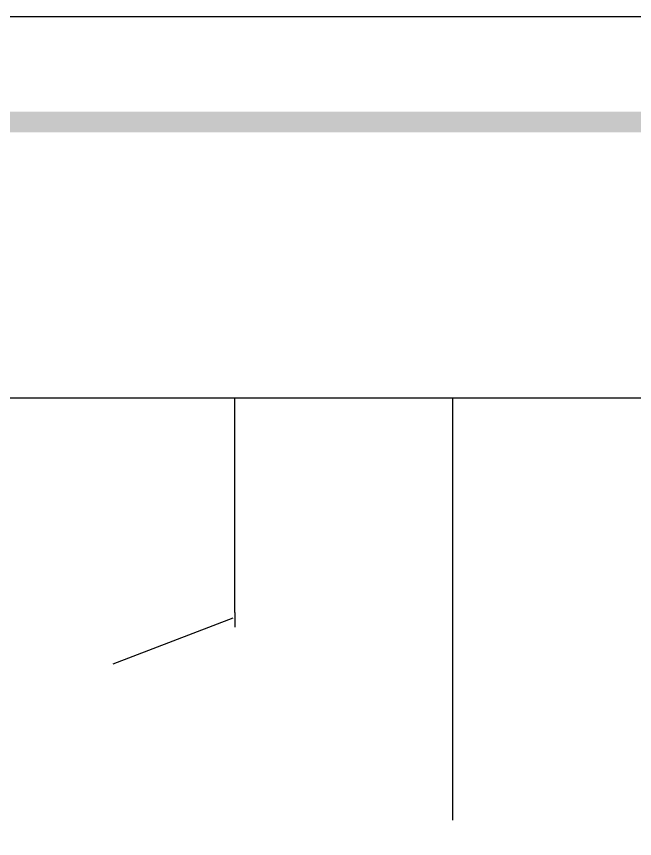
# Model space of a CAD drawing. Extents: x 0 to 16296672895, y -37409619871 to 0.
# Drawn here: x 16296672258.3 to 16296672343.3, y -37409617438.7 to -37409617325.7 of the extents above; entities that cross this region are included whole.
import ezdxf

# ---------------------------------------------------------------- set-up
doc = ezdxf.new("R2010")
doc.units = 0
doc.header["$LTSCALE"] = 10
doc.header["$MEASUREMENT"] = 0
doc.layers.get('0').update_dxf_attribs({"linetype": 'CONTINUOUS'})
doc.layers.add('1', color=7, linetype='CONTINUOUS')

msp = doc.modelspace()

# ---------------------------------------------------------------- linework, layer by layer
at = {"color": 7, "ltscale": 0.5}
msp.add_line((16296671899.508039, -37409617378.129143), (16296672594.771721, -37409617378.129143), dxfattribs=at)
at = {"color": 2}
msp.add_lwpolyline([(16296671791.095221, -37409617325.708862), (16296672895.440769, -37409617325.708862), (16296672895.440769, -37409618103.587517), (16296671791.095221, -37409618103.587517)], close=True, dxfattribs=at)
at = {"ltscale": 0.5}
msp.add_lwpolyline([(16296671791.095221, -37409617325.708862), (16296672895.440769, -37409617325.708862), (16296672895.440769, -37409618103.587517), (16296671791.095221, -37409618103.587517)], close=True, dxfattribs=at)
at = {"color": 5, "ltscale": 40}
msp.add_trace([(16296671805.6141, -37409617338.812859), (16296671805.6141, -37409617341.642616), (16296672880.92189, -37409617338.812859), (16296672880.92189, -37409617341.642616)], dxfattribs=at)
at = {"layer": '1', "color": 7, "linetype": 'Continuous'}
for p, q in [((16296672288.309099, -37409617407.666924), (16296672288.309099, -37409617378.216026)), ((16296672318.309099, -37409617436.216026), (16296672318.309099, -37409617378.216026)), ((16296672288.309099, -37409617407.666924), (16296672288.309099, -37409617409.654129))]:
    msp.add_line(p, q, dxfattribs=at)
for points in [[(16296672271.61445, -37409617414.698082, 0), (16296672274.282459, -37409617412.61869, 0), (16296672277.185921, -37409617410.931976, 0), (16296672280.279131, -37409617409.657753, 0), (16296672282.825081, -37409617408.953682, 0), (16296672285.43746, -37409617408.522873, 0), (16296672288.081329, -37409617408.376732, 0)], [(16296672281.22893, -37409617409.359787, 0), (16296672283.10928, -37409617408.55024, 0), (16296672285.089161, -37409617407.99852, 0), (16296672286.68955, -37409617407.74971, 0), (16296672288.309099, -37409617407.666924, 0)], [(16296672288.081329, -37409617428.272491, 0), (16296672288.081329, -37409617424.304901, 0), (16296672288.081329, -37409617420.800583, 0), (16296672288.081329, -37409617417.769363, 0), (16296672288.081329, -37409617415.261429, 0), (16296672288.081329, -37409617413.121368, 0), (16296672288.081329, -37409617411.322662, 0), (16296672288.081329, -37409617409.894012, 0), (16296672288.081329, -37409617408.898537, 0), (16296672288.081329, -37409617408.376732, 0)], [(16296672288.309099, -37409617407.666924, 0), (16296672290.561621, -37409617407.827873, 0), (16296672292.76264, -37409617408.308929, 0), (16296672294.42341, -37409617408.905983, 0), (16296672295.997049, -37409617409.690681, 0)], [(16296672295.990191, -37409617409.694511, 0), (16296672299.183149, -37409617411.034714, 0), (16296672302.15526, -37409617412.80703, 0), (16296672302.896061, -37409617413.341698, 0), (16296672303.618799, -37409617413.904533, 0), (16296672304.320801, -37409617414.495918, 0), (16296672305.02062, -37409617415.154556, 0), (16296672305.5781, -37409617416.086769, 0), (16296672305.760019, -37409617417.15107, 0)], [(16296672271.61445, -37409617414.698082, 0), (16296672270.800039, -37409617415.625771, 0), (16296672270.454229, -37409617416.531357, 0)], [(16296672271.61445, -37409617414.698082, 0), (16296672271.614429, -37409617414.697769, 0), (16296672271.614531, -37409617414.697662, 0), (16296672271.61549, -37409617414.698051, 0), (16296672271.638189, -37409617414.719597, 0)], [(16296672270.40045, -37409617417.150978, 0), (16296672270.992081, -37409617418.213943, 0), (16296672271.51848, -37409617419.650948, 0), (16296672271.706909, -37409617420.320808, 0), (16296672271.88472, -37409617421.047073, 0), (16296672272.05154, -37409617421.854179, 0), (16296672272.20952, -37409617422.957413, 0)], [(16296672272.618429, -37409617429.189873, 0), (16296672271.72397, -37409617425.876617, 0), (16296672271.04377, -37409617422.524078, 0), (16296672270.770399, -37409617420.752632, 0), (16296672270.553499, -37409617418.970154, 0), (16296672270.400471, -37409617417.150978, 0)], [(16296672270.401899, -37409617417.150963, 0), (16296672270.416019, -37409617416.807869, 0), (16296672270.454229, -37409617416.531357, 0)], [(16296672270.454229, -37409617416.531357, 0), (16296672270.45421, -37409617416.530731, 0), (16296672270.45492, -37409617416.530258, 0), (16296672270.486799, -37409617416.532997, 0)], [(16296672305.762171, -37409617417.151062, 0), (16296672305.55442, -37409617419.456337, 0), (16296672305.24991, -37409617421.72007, 0), (16296672304.85323, -37409617423.965828, 0), (16296672303.54423, -37409617429.189842, 0)], [(16296672303.96456, -37409617422.865608, 0), (16296672304.12459, -37409617421.778976, 0), (16296672304.29402, -37409617420.979156, 0), (16296672304.474661, -37409617420.251404, 0), (16296672304.66609, -37409617419.58284, 0), (16296672304.8682, -37409617418.972267, 0), (16296672305.295641, -37409617417.945549, 0), (16296672305.76219, -37409617417.151062, 0)], [(16296672305.72368, -37409617417.14502, 0), (16296672305.76137, -37409617417.149803, 0), (16296672305.7623, -37409617417.150291, 0), (16296672305.76248, -37409617417.150543, 0), (16296672305.76247, -37409617417.150757, 0), (16296672305.762171, -37409617417.151062, 0)], [(16296672272.20952, -37409617422.957413, 0), (16296672272.377529, -37409617424.571983, 0), (16296672272.52611, -37409617426.607727, 0), (16296672272.627081, -37409617429.055023, 0), (16296672272.656509, -37409617431.26075, 0), (16296672272.63365, -37409617433.706383, 0), (16296672272.55719, -37409617436.393402, 0)], [(16296672303.605459, -37409617436.393806, 0), (16296672303.51716, -37409617432.977501, 0), (16296672303.516939, -37409617429.958107, 0), (16296672303.597811, -37409617427.346542, 0), (16296672303.76473, -37409617424.80706, 0), (16296672303.96456, -37409617422.865608, 0)], [(16296672272.448721, -37409617425.91745, 0), (16296672272.448641, -37409617425.918732, 0), (16296672272.448669, -37409617425.920517, 0), (16296672272.448931, -37409617425.925339, 0), (16296672272.449949, -37409617425.938744, 0), (16296672272.4534, -37409617425.9776, 0), (16296672272.46417, -37409617426.094223, 0), (16296672272.49448, -37409617426.446579, 0), (16296672272.564541, -37409617427.479828, 0)], [(16296672303.51984, -37409617433.154823, 0), (16296672303.487921, -37409617431.642937, 0), (16296672303.50296, -37409617429.926682, 0), (16296672303.55217, -37409617428.373528, 0), (16296672303.605221, -37409617427.36927, 0), (16296672303.66157, -37409617426.555107, 0), (16296672303.70533, -37409617426.045464, 0), (16296672303.720659, -37409617425.883057, 0), (16296672303.72127, -37409617425.872849, 0), (16296672303.721239, -37409617425.872421, 0), (16296672303.72121, -37409617425.872307, 0), (16296672303.72118, -37409617425.872269, 0), (16296672303.721161, -37409617425.872253, 0), (16296672303.72113, -37409617425.872253, 0)], [(16296672288.081329, -37409617428.272202, 0), (16296672285.455009, -37409617428.477501, 0), (16296672282.907869, -37409617429.043991, 0), (16296672280.48476, -37409617429.902489, 0), (16296672278.21018, -37409617431.001167, 0), (16296672276.35095, -37409617432.143318, 0), (16296672274.657921, -37409617433.446938, 0), (16296672273.861971, -37409617434.201569, 0), (16296672273.16341, -37409617435.018333, 0), (16296672272.651609, -37409617435.920502, 0)], [(16296672288.081329, -37409617458.111549, 0), (16296672288.08132, -37409617452.118156, 0), (16296672288.08132, -37409617446.485626, 0), (16296672288.08132, -37409617443.046669, 0), (16296672288.08132, -37409617439.767799, 0), (16296672288.081329, -37409617436.648216, 0), (16296672288.081329, -37409617433.688789, 0), (16296672288.081329, -37409617430.893257, 0), (16296672288.081329, -37409617428.272202, 0)], [(16296672288.081329, -37409617428.272491, 0), (16296672290.707479, -37409617428.477753, 0), (16296672293.25448, -37409617429.044182, 0), (16296672295.67754, -37409617429.902527, 0), (16296672297.951731, -37409617431.001266, 0), (16296672299.811069, -37409617432.143204, 0), (16296672301.50399, -37409617433.44664, 0), (16296672302.300211, -37409617434.201134, 0), (16296672302.997959, -37409617435.017838, 0), (16296672303.510639, -37409617435.919838, 0)], [(16296672272.643551, -37409617432.978767, 0), (16296672272.64286, -37409617433.011551, 0), (16296672272.642321, -37409617433.037354, 0)], [(16296672258.309219, -37409617436.216026, 0), (16296672258.421129, -37409617436.875526, 0), (16296672258.74571, -37409617437.463074, 0), (16296672259.58795, -37409617438.081459, 0)], [(16296672272.55315, -37409617436.216026, 0), (16296672269.65237, -37409617436.216026, 0), (16296672266.891159, -37409617436.216026, 0), (16296672264.327129, -37409617436.216026, 0), (16296672262.04501, -37409617436.216026, 0), (16296672260.52869, -37409617436.216026, 0), (16296672259.341789, -37409617436.216026, 0), (16296672258.57552, -37409617436.216026, 0), (16296672258.309219, -37409617436.216026, 0)], [(16296672272.6523, -37409617435.920914, 0), (16296672272.50075, -37409617439.067459, 0), (16296672272.28706, -37409617442.482773, 0), (16296672272.078091, -37409617445.336273, 0), (16296672271.828039, -37409617448.347031, 0)], [(16296672272.651609, -37409617435.920502, 0), (16296672272.578409, -37409617436.182983, 0), (16296672272.55678, -37409617436.393387, 0)], [(16296672304.31909, -37409617448.323341, 0), (16296672304.01284, -37409617444.534531, 0), (16296672303.76779, -37409617440.980301, 0), (16296672303.619141, -37409617438.366951, 0), (16296672303.510139, -37409617435.920219, 0)], [(16296672303.510639, -37409617435.919838, 0), (16296672303.58485, -37409617436.182953, 0), (16296672303.605459, -37409617436.393806, 0)], [(16296672318.308969, -37409617436.216026, 0), (16296672318.308969, -37409617436.216026, 0), (16296672318.30896, -37409617436.216026, 0), (16296672318.30888, -37409617436.216026, 0), (16296672318.30756, -37409617436.216026, 0), (16296672318.2864, -37409617436.216026, 0), (16296672317.951389, -37409617436.216026, 0), (16296672313.45948, -37409617436.216026, 0), (16296672303.603939, -37409617436.216026, 0)], [(16296672317.030239, -37409617438.081459, 0), (16296672317.605459, -37409617437.738869, 0), (16296672318.03611, -37409617437.224449, 0), (16296672318.308969, -37409617436.216026, 0)], [(16296672259.587891, -37409617438.081444, 0), (16296672259.603821, -37409617438.083893, 0), (16296672259.62863, -37409617438.0858, 0)], [(16296672259.58802, -37409617438.08149, 0), (16296672259.59901, -37409617438.083412, 0), (16296672259.615179, -37409617438.084908, 0), (16296672259.660669, -37409617438.08757, 0), (16296672259.79533, -37409617438.092247, 0), (16296672260.20129, -37409617438.100403, 0), (16296672261.396641, -37409617438.114243, 0), (16296672262.88386, -37409617438.125847, 0), (16296672264.6707, -37409617438.136742, 0), (16296672267.085779, -37409617438.148743, 0), (16296672269.72723, -37409617438.159714, 0), (16296672272.530069, -37409617438.16967, 0)], [(16296672272.53573, -37409617438.216026, 0), (16296672260.93862, -37409617438.216026, 0), (16296672260.347561, -37409617438.216026, 0), (16296672260.31144, -37409617438.216026, 0), (16296672260.309179, -37409617438.216026, 0), (16296672260.30904, -37409617438.216026, 0), (16296672260.309031, -37409617438.216026, 0)], [(16296672316.30916, -37409617438.216026, 0), (16296672316.309151, -37409617438.216026, 0), (16296672316.309, -37409617438.216026, 0), (16296672316.306669, -37409617438.216026, 0), (16296672316.269291, -37409617438.216026, 0), (16296672315.656891, -37409617438.216026, 0), (16296672303.62892, -37409617438.216026, 0)], [(16296672303.629459, -37409617438.171173, 0), (16296672306.38965, -37409617438.161598, 0), (16296672309.00498, -37409617438.15107, 0), (16296672311.41909, -37409617438.139557, 0), (16296672313.551769, -37409617438.12706, 0), (16296672315.1077, -37409617438.115242, 0), (16296672316.261129, -37409617438.102676, 0), (16296672316.864309, -37409617438.091011, 0), (16296672316.991301, -37409617438.085693, 0), (16296672317.01967, -37409617438.083321, 0), (16296672317.0303, -37409617438.081444, 0)]]:
    msp.add_polyline3d(points, dxfattribs=at)

doc.saveas('drawing.dxf')
